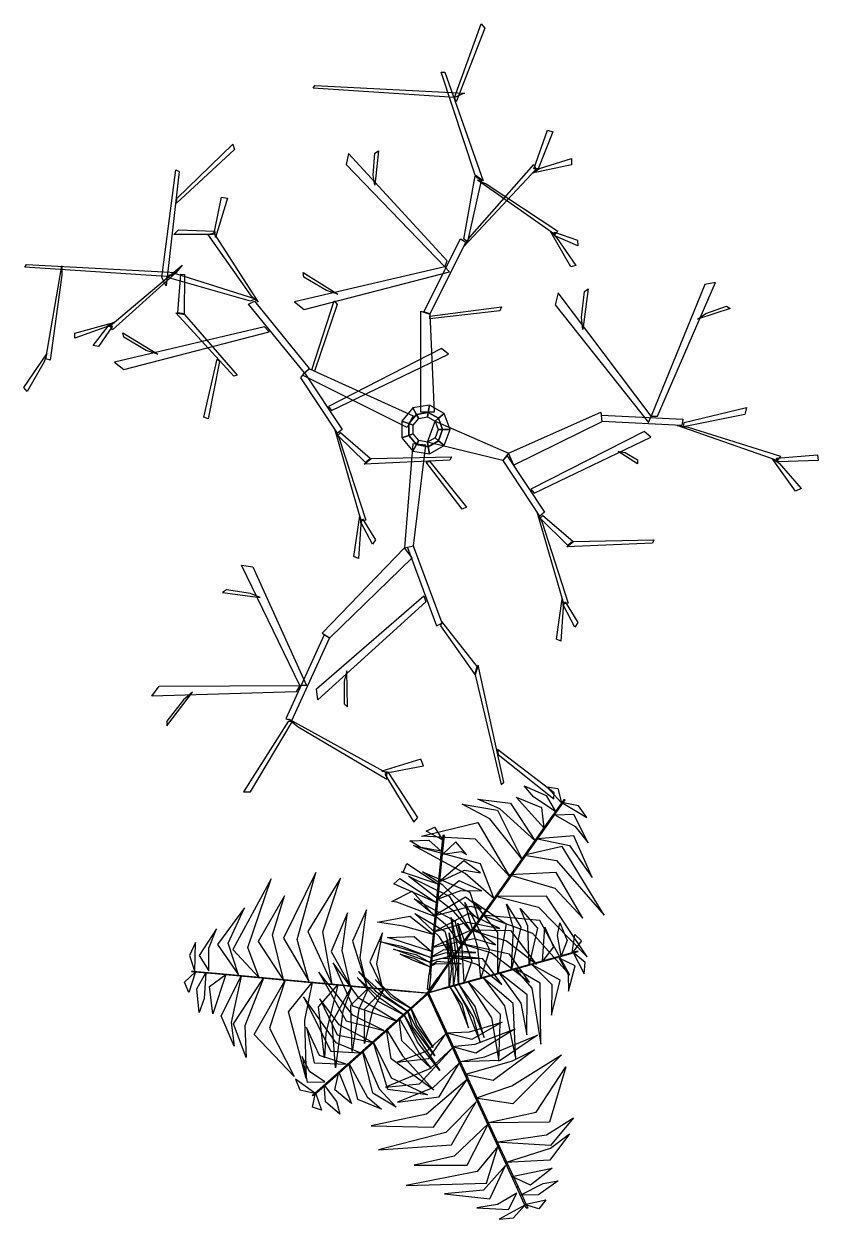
# Model space of a CAD drawing. Extents: x 2857 to 3139, y 3770 to 4193.
import ezdxf

# ---------------------------------------------------------------- set-up
doc = ezdxf.new("R2010")
doc.units = 0
doc.header["$LTSCALE"] = 50
doc.layers.get('0').update_dxf_attribs({"linetype": 'CONTINUOUS'})

# ---------------------------------------------------------------- blocks, each defined once
blk = doc.blocks.new('A3E24F')
at = {"color": 34, "linetype": 'Continuous'}
for points in [[(0.0325, 0.3895, 0.6611), (0.0643, 0.4763, 0.7479), (0.0685, 0.4713, 0.7429), (0.0346, 0.3845, 0.6561)], [(0.0572, 0.2978, 0.5693), (0.017, 0.4195, 0.691), (0.0212, 0.4195, 0.691), (0.0664, 0.2913, 0.5628)], [(0.0325, 0.3895, 0.6611), (-0.1342, 0.4005, 0.7189), (-0.1323, 0.4038, 0.7208), (0.0445, 0.3944, 0.6611)], [(0.1263, 0.3052, 0.5205), (0.1426, 0.3511, 0.5999), (0.1489, 0.349, 0.5962), (0.1313, 0.3052, 0.5205)], [(-0.2953, 0.2703, 0.5297), (-0.2289, 0.3346, 0.6165), (-0.2272, 0.3283, 0.6115), (-0.2955, 0.2649, 0.5247)], [(-0.0634, 0.298, 0.519), (-0.0613, 0.3238, 0.5498), (-0.0571, 0.3265, 0.5531), (-0.0613, 0.2862, 0.505)], [(0.024, 0.1967, 0.4452), (-0.0923, 0.3233, 0.5338), (-0.0952, 0.3106, 0.5249), (0.0212, 0.1898, 0.4404)], [(0.0509, 0.2245, 0.4647), (0.1263, 0.3106, 0.5249), (0.1292, 0.3048, 0.5209), (0.0438, 0.2135, 0.457)], [(0.1331, 0.3056, 0.5197), (0.1709, 0.3175, 0.5113), (0.1709, 0.31, 0.506), (0.1245, 0.3003, 0.5199)], [(-0.313, 0.1769, 0.4379), (-0.2962, 0.304, 0.5597), (-0.2924, 0.3022, 0.5597), (-0.3076, 0.1671, 0.4315)], [(0.0438, 0.2225, 0.4636), (0.0572, 0.297, 0.5699), (0.0643, 0.2917, 0.5624), (0.048, 0.2197, 0.4596)], [(0.0701, 0.2875, 0.5693), (0.1547, 0.2317, 0.6498), (0.151, 0.2278, 0.6444), (0.06, 0.2921, 0.559)], [(-0.2503, 0.2335, 0.4377), (-0.2426, 0.272, 0.4479), (-0.2352, 0.2707, 0.4427), (-0.2495, 0.2243, 0.4336)], [(-0.2531, 0.2277, 0.4353), (-0.2986, 0.228, 0.5166), (-0.2933, 0.2335, 0.516), (-0.2509, 0.2316, 0.4375)], [(-0.207, 0.1552, 0.3462), (-0.2585, 0.2283, 0.4397), (-0.2515, 0.2295, 0.4369), (-0.1993, 0.1479, 0.3354)], [(0.1531, 0.2242, 0.6435), (0.1759, 0.1912, 0.6384), (0.1702, 0.1897, 0.6314), (0.1459, 0.2312, 0.6423)], [(0.1508, 0.2306, 0.6441), (0.1779, 0.221, 0.7327), (0.1784, 0.2146, 0.7286), (0.1521, 0.2259, 0.6441)], [(-0.0035, 0.1366, 0.4032), (0.0396, 0.2227, 0.4634), (0.0459, 0.2187, 0.4606), (0.0036, 0.1343, 0.4015)], [(-0.3078, 0.1782, 0.4212), (-0.4745, 0.1892, 0.479), (-0.4726, 0.1925, 0.4809), (-0.2958, 0.1831, 0.4213)], [(-0.4308, 0.1797, 0.4776), (-0.4446, 0.0794, 0.5581), (-0.4497, 0.081, 0.5527), (-0.431, 0.1909, 0.4673)], [(-0.2958, 0.1831, 0.4213), (-0.3713, 0.1155, 0.5018), (-0.3741, 0.1201, 0.4964), (-0.2887, 0.1917, 0.411)], [(0.0212, 0.1898, 0.4404), (-0.1561, 0.1483, 0.5057), (-0.1447, 0.1395, 0.4991), (0.0268, 0.1838, 0.4368)], [(-0.2083, 0.1491, 0.3421), (-0.3075, 0.1776, 0.4219), (-0.2969, 0.1818, 0.4199), (-0.2024, 0.1517, 0.3412)], [(-0.286, 0.1807, 0.4199), (-0.2866, 0.1343, 0.5418), (-0.2942, 0.1354, 0.5332), (-0.2905, 0.1811, 0.4152)], [(-0.1185, 0.1619, 0.4955), (-0.1451, 0.1775, 0.5213), (-0.1461, 0.1828, 0.524), (-0.105, 0.1575, 0.4837)], [(0.2723, 0.0136, 0.6513), (0.341, 0.1712, 0.7399), (0.3282, 0.1687, 0.731), (0.2648, 0.0134, 0.6464)], [(0.2648, 0.0134, 0.6464), (0.1552, 0.1588, 0.7117), (0.1517, 0.1448, 0.7052), (0.2616, 0.0059, 0.6429)], [(0.1828, 0.1299, 0.7015), (0.1863, 0.1606, 0.7274), (0.1907, 0.1636, 0.7301), (0.1842, 0.1158, 0.6897)], [(-0.1444, 0.0645, 0.2968), (-0.2104, 0.1456, 0.3412), (-0.2035, 0.1492, 0.3392), (-0.139, 0.0696, 0.2956)], [(-0.1359, 0.0681, 0.2932), (-0.1094, 0.1495, 0.3021), (-0.1057, 0.1453, 0.2985), (-0.1328, 0.0665, 0.2908)], [(0.0036, 0.1313, 0.3985), (0.0882, 0.1423, 0.4095), (0.0861, 0.1378, 0.405), (0.0036, 0.1283, 0.3955)], [(0.3295, 0.1346, 0.7251), (0.354, 0.1431, 0.7559), (0.3582, 0.1403, 0.7591), (0.3196, 0.1279, 0.711)], [(-0.2863, 0.1334, 0.5414), (-0.2239, 0.0619, 0.6905), (-0.228, 0.0607, 0.6905), (-0.2964, 0.1353, 0.5335)], [(-0.007, 0.0181, 0.2853), (-0.007, 0.1373, 0.4045), (0.0036, 0.1338, 0.401), (0.0085, 0.0181, 0.2853)], [(-0.3781, 0.119, 0.4954), (-0.4158, 0.1053, 0.4904), (-0.4158, 0.1112, 0.4834), (-0.3694, 0.1241, 0.4942)], [(-0.3713, 0.1195, 0.4961), (-0.3875, 0.0958, 0.5847), (-0.3938, 0.0969, 0.5806), (-0.3762, 0.1195, 0.4961)], [(-0.1916, 0.1188, 0.3278), (-0.3689, 0.0773, 0.3931), (-0.3576, 0.0685, 0.3866), (-0.186, 0.1129, 0.3243)], [(-0.3313, 0.0909, 0.3829), (-0.3579, 0.1066, 0.4088), (-0.359, 0.1118, 0.4115), (-0.3178, 0.0865, 0.3711)], [(-0.452, 0.0776, 0.5517), (-0.472, 0.0427, 0.5467), (-0.4758, 0.0472, 0.5397), (-0.4488, 0.0871, 0.5505)], [(-0.1124, 0.0202, 0.353), (0.0255, 0.0865, 0.4714), (0.0175, 0.0931, 0.4595), (-0.1163, 0.025, 0.3465)], [(-0.2447, 0.0779, 0.6538), (-0.2582, 0.0101, 0.7601), (-0.2632, 0.0124, 0.754), (-0.2477, 0.0807, 0.6477)], [(-0.1444, 0.0645, 0.2968), (-0.1, -0.0022, 0.3773), (-0.1055, -0.0067, 0.3736), (-0.1489, 0.0588, 0.2947)], [(-0.0233, 0, 0.2014), (-0.1468, 0.0617, 0.2981), (-0.1385, 0.0694, 0.2952), (-0.0163, 0.0139, 0.2014)], [(-0.0122, 0.0155, 0.0825), (-0.0165, 0.0231), (-0.0294, 0.0077), (-0.0212, 0.0047, 0.0825)], [(-0.0094, 0.0107, 0.3302), (-0.0122, 0.0155, 0.0825), (-0.0212, 0.0047, 0.0825), (-0.016, 0.0028, 0.3302)], [(0.0017, 0.0179, 0.0825), (0.0032, 0.0265), (-0.0165, 0.0231), (-0.0122, 0.0155, 0.0825)], [(0.0007, 0.0125, 0.3302), (0.0017, 0.0179, 0.0825), (-0.0122, 0.0155, 0.0825), (-0.0094, 0.0107, 0.3302)], [(0.0097, 0.0074, 0.3302), (0.0139, 0.0109, 0.0825), (0.0017, 0.0179, 0.0825), (0.0007, 0.0125, 0.3302)], [(0.0139, 0.0109, 0.0825), (0.0206, 0.0165), (0.0032, 0.0265), (0.0017, 0.0179, 0.0825)], [(0.0187, -0.0023, 0.0825), (0.0274, -0.0023), (0.0206, 0.0165), (0.0139, 0.0109, 0.0825)], [(0.0964, -0.0302, 0.4914), (0.2054, 0.018, 0.6106), (0.2065, 0.0069, 0.6071), (0.1026, -0.0444, 0.4914)], [(0.2062, 0.0145, 0.6092), (0.3023, 0.0099, 0.6695), (0.3012, 0.0025, 0.6667), (0.2069, 0.0071, 0.6076)], [(0.3039, 0.006, 0.6697), (0.3774, 0.0238, 0.776), (0.3755, 0.0153, 0.7685), (0.303, 0.001, 0.6656)], [(-0.0212, 0.0047, 0.0825), (-0.0294, 0.0077), (-0.0294, -0.0123), (-0.0212, -0.0094, 0.0825)], [(-0.016, 0.0028, 0.3302), (-0.0212, 0.0047, 0.0825), (-0.0212, -0.0094, 0.0825), (-0.016, -0.0075, 0.3302)], [(0.0097, 0.0074, 0.3302), (0.0964, -0.0302, 0.4914), (0.0898, -0.0389, 0.4871), (0.0007, -0.0172, 0.3302)], [(0.0132, -0.0023, 0.3302), (0.0187, -0.0023, 0.0825), (0.0139, 0.0109, 0.0825), (0.0097, 0.0074, 0.3302)], [(0.3085, 0.0003, 0.6707), (0.4178, -0.0339, 0.731), (0.4136, -0.0388, 0.727), (0.2956, 0.0023, 0.663)], [(-0.1034, -0.0131, 0.379), (-0.0721, -0.1094, 0.4595), (-0.0774, -0.1102, 0.4541), (-0.1084, -0.0031, 0.3687)], [(-0.1019, -0.006, 0.3775), (-0.0668, -0.0362, 0.4994), (-0.0725, -0.0414, 0.4908), (-0.1052, -0.0092, 0.3728)], [(-0.0212, -0.0094, 0.0825), (-0.0294, -0.0123), (-0.0165, -0.0277), (-0.0122, -0.0201, 0.0825)], [(-0.016, -0.0075, 0.3302), (-0.0212, -0.0094, 0.0825), (-0.0122, -0.0201, 0.0825), (-0.0094, -0.0154, 0.3302)], [(0.0007, -0.0172, 0.3302), (0.0017, -0.0226, 0.0825), (0.0139, -0.0155, 0.0825), (0.0097, -0.012, 0.3302)], [(0.0097, -0.012, 0.3302), (0.0139, -0.0155, 0.0825), (0.0187, -0.0023, 0.0825), (0.0132, -0.0023, 0.3302)], [(0.0139, -0.0155, 0.0825), (0.0206, -0.0212), (0.0274, -0.0023), (0.0187, -0.0023, 0.0825)], [(0.1267, -0.0776, 0.5461), (0.2646, -0.0113, 0.6644), (0.2566, -0.0047, 0.6525), (0.1228, -0.0728, 0.5396)], [(-0.0165, -0.0191, 0.2587), (-0.0265, -0.1418, 0.3738), (-0.0157, -0.1394, 0.3701), (-0.0011, -0.0209, 0.2581)], [(-0.0122, -0.0201, 0.0825), (-0.0165, -0.0277), (0.0032, -0.0312), (0.0017, -0.0226, 0.0825)], [(-0.0094, -0.0154, 0.3302), (-0.0122, -0.0201, 0.0825), (0.0017, -0.0226, 0.0825), (0.0007, -0.0172, 0.3302)], [(0.0017, -0.0226, 0.0825), (0.0032, -0.0312), (0.0206, -0.0212), (0.0139, -0.0155, 0.0825)], [(0.234, -0.0294, 0.6435), (0.2487, -0.0382, 0.68), (0.2486, -0.0428, 0.6838), (0.2261, -0.0282, 0.6269)], [(-0.0659, -0.0366, 0.499), (0.029, -0.0346, 0.6481), (0.0273, -0.0385, 0.6481), (-0.0739, -0.0431, 0.4911)], [(0.0034, -0.0402, 0.6114), (0.0467, -0.0941, 0.7177), (0.0417, -0.0965, 0.7116), (-0.0007, -0.0407, 0.6053)], [(0.0947, -0.0333, 0.4899), (0.139, -0.1, 0.5704), (0.1336, -0.1045, 0.5666), (0.0901, -0.039, 0.4877)], [(0.416, -0.0421, 0.7258), (0.4422, -0.0718, 0.7173), (0.4353, -0.0749, 0.7121), (0.4077, -0.0364, 0.7259)], [(0.4129, -0.0361, 0.7265), (0.4614, -0.0323, 0.806), (0.462, -0.039, 0.8023), (0.4149, -0.0406, 0.7265)], [(-0.078, -0.1143, 0.4531), (-0.0807, -0.1544, 0.4481), (-0.0861, -0.152, 0.4411), (-0.0792, -0.1043, 0.4519)], [(-0.0758, -0.1078, 0.4538), (-0.0606, -0.1323, 0.5424), (-0.0642, -0.1376, 0.5383), (-0.0777, -0.1123, 0.4538)], [(0.1357, -0.1109, 0.572), (0.167, -0.2072, 0.6525), (0.1617, -0.208, 0.6471), (0.1307, -0.1009, 0.5617)], [(0.1371, -0.1038, 0.5705), (0.1723, -0.134, 0.6925), (0.1666, -0.1392, 0.6839), (0.1339, -0.107, 0.5659)], [(-0.023, -0.1415, 0.3723), (0.0116, -0.2341, 0.4282), (0.0183, -0.2307, 0.4253), (-0.0158, -0.1399, 0.3706)], [(0.1731, -0.1344, 0.6921), (0.2681, -0.1324, 0.8411), (0.2664, -0.1363, 0.8411), (0.1652, -0.1409, 0.6841)], [(-0.0265, -0.1418, 0.3738), (-0.1237, -0.2428, 0.4676), (-0.1147, -0.248, 0.4624), (-0.0175, -0.1539, 0.3701)], [(-0.1501, -0.3043, 0.4863), (-0.219, -0.1623, 0.598), (-0.2053, -0.1643, 0.5905), (-0.142, -0.3043, 0.4825)], [(-0.2084, -0.196, 0.577), (-0.2365, -0.1916, 0.6054), (-0.2414, -0.1945, 0.6073), (-0.1969, -0.2007, 0.5632)], [(-0.0013, -0.2058, 0.4114), (-0.1287, -0.3214, 0.4999), (-0.1304, -0.3082, 0.4915), (-0.0035, -0.1985, 0.4069)], [(0.1611, -0.2121, 0.6462), (0.1584, -0.2522, 0.6411), (0.153, -0.2498, 0.6341), (0.1599, -0.2021, 0.645)], [(0.1633, -0.2056, 0.6468), (0.1785, -0.2301, 0.7354), (0.1749, -0.2354, 0.7313), (0.1613, -0.2101, 0.6468)], [(0.016, -0.234, 0.4284), (0.0565, -0.2913, 0.5384), (0.0594, -0.282, 0.5323), (0.0179, -0.2287, 0.4252)], [(-0.1211, -0.2447, 0.4656), (-0.1663, -0.3436, 0.4984), (-0.1593, -0.3455, 0.4949), (-0.1151, -0.2485, 0.4627)], [(0.0571, -0.2918, 0.5378), (0.0879, -0.4213, 0.6541), (0.0909, -0.4185, 0.655), (0.0605, -0.2802, 0.5331)], [(-0.0976, -0.2991, 0.4849), (-0.0975, -0.3261, 0.5147), (-0.0935, -0.3294, 0.5177), (-0.0945, -0.2871, 0.4711)], [(-0.1541, -0.3118, 0.4891), (-0.3247, -0.3171, 0.5801), (-0.316, -0.3053, 0.5744), (-0.1501, -0.3043, 0.4863)], [(-0.2873, -0.3213, 0.5633), (-0.3071, -0.3463, 0.5879), (-0.3069, -0.352, 0.5895), (-0.2765, -0.3123, 0.5514)], [(-0.1637, -0.3469, 0.4976), (-0.2166, -0.4297, 0.5834), (-0.2082, -0.43, 0.5755), (-0.1589, -0.3474, 0.4932)], [(-0.152, -0.3532, 0.4967), (-0.0473, -0.4151, 0.5408), (-0.0472, -0.4078, 0.5388), (-0.163, -0.3443, 0.4914)], [(0.0844, -0.3857, 0.6266), (0.1498, -0.438, 0.7218), (0.1504, -0.431, 0.7176), (0.0834, -0.3801, 0.622)], [(-0.0432, -0.4066, 0.538), (-0.0039, -0.3992, 0.5314), (-0.0071, -0.3912, 0.5284), (-0.0532, -0.4055, 0.5385)], [(-0.0495, -0.4092, 0.538), (-0.0155, -0.4656, 0.6038), (-0.0106, -0.4602, 0.6016), (-0.0451, -0.4072, 0.5386)]]:
    blk.add_3dface(points, dxfattribs=at)
blk = doc.blocks.new('A3E24B')
at = {"color": 64, "linetype": 'Continuous'}
for points in [[(0.253, 0.3562, 0.2907), (0.2108, 0.3841, 0.2796), (0.1918, 0.4066, 0.2651), (0.2348, 0.3872, 0.2677)], [(0.2648, 0.373, 0.2701), (0.2361, 0.4044, 0.2506), (0.2581, 0.4014, 0.2453)], [(0.2125, 0.2989, 0.3325), (0.1435, 0.3614, 0.3092), (0.1004, 0.3802, 0.3047), (0.1647, 0.3722, 0.3016)], [(0.23, 0.3237, 0.3183), (0.176, 0.3843, 0.2943), (0.2259, 0.3636, 0.2991)], [(0.1871, 0.2629, 0.3463), (0.1242, 0.3418, 0.3317), (0.0693, 0.3707, 0.3201), (0.139, 0.3588, 0.334)], [(0.2655, 0.3738, 0.2681), (0.3147, 0.344, 0.2497), (0.2986, 0.3669, 0.2468)], [(0.1626, 0.2283, 0.3426), (0.096, 0.3019, 0.3274), (-0.0103, 0.3076, 0.3065), (0.1004, 0.3345, 0.3272)], [(0.2533, 0.3489, 0.2944), (0.2916, 0.3267, 0.2793), (0.3175, 0.2946, 0.2808), (0.2891, 0.3501, 0.2655)], [(0.2175, 0.302, 0.3287), (0.2811, 0.2888, 0.305), (0.3256, 0.2261, 0.3029), (0.2895, 0.3083, 0.2962)], [(0.1319, 0.1847, 0.338), (0.0754, 0.2342, 0.3254), (-0.0262, 0.2889, 0.3039), (0.1052, 0.2538, 0.3307)], [(0.1923, 0.2703, 0.3464), (0.2551, 0.2596, 0.3387), (0.3489, 0.1524, 0.3112), (0.2663, 0.287, 0.3424)], [(-0.2325, 0.0224, 0.3375), (-0.2553, 0.1042, 0.3261), (-0.2185, 0.2357, 0.3001), (-0.2819, 0.1066, 0.3284)], [(0.1024, 0.143, 0.3335), (0.0318, 0.2109, 0.3176), (-0.0085, 0.2375, 0.309), (0.0844, 0.1974, 0.3283)], [(0.1624, 0.2313, 0.3425), (0.2517, 0.2052, 0.3295), (0.3068, 0.1461, 0.3141), (0.2544, 0.236, 0.3346)], [(-0.3302, 0.0291, 0.3464), (-0.3524, 0.0888, 0.3387), (-0.3064, 0.2237, 0.3112), (-0.3817, 0.0848, 0.3424)], [(-0.186, 0.0159, 0.3337), (-0.2049, 0.1194, 0.3183), (-0.1701, 0.2246, 0.297), (-0.2339, 0.1198, 0.3212)], [(0.0867, 0.1207, 0.3167), (0.0526, 0.1601, 0.3166), (-0.0363, 0.2285, 0.2932), (0.0438, 0.1895, 0.3295)], [(-0.2815, 0.0227, 0.3425), (-0.3036, 0.1131, 0.3295), (-0.28, 0.1903, 0.3141), (-0.3316, 0.1, 0.3346)], [(0.1376, 0.189, 0.3375), (0.2198, 0.1678, 0.3261), (0.3153, 0.0703, 0.3001), (0.2352, 0.1896, 0.3284)], [(-0.3703, 0.035, 0.3287), (-0.3907, 0.0968, 0.305), (-0.3586, 0.1666, 0.3029), (-0.4118, 0.0943, 0.2962)], [(0.0675, 0.0936, 0.2834), (0.0403, 0.1311, 0.2875), (-0.0248, 0.1841, 0.2723), (0.0553, 0.1408, 0.3057)], [(-0.15, 0.0126, 0.3178), (-0.1664, 0.0827, 0.3234), (-0.1561, 0.157, 0.3013), (-0.1882, 0.0805, 0.346)], [(-0.1168, 0.0076, 0.2847), (-0.1313, 0.0686, 0.2899), (-0.1187, 0.1624, 0.2624), (-0.1466, 0.1009, 0.3004)], [(0.0501, 0.069, 0.2533), (0.0248, 0.1092, 0.2606), (-0.0235, 0.1553, 0.254), (0.0356, 0.1205, 0.2766)], [(0.1088, 0.152, 0.3337), (0.2078, 0.1166, 0.3183), (0.2815, 0.0339, 0.297), (0.2226, 0.1415, 0.3212)], [(-0.4288, 0.0426, 0.2944), (-0.4288, 0.0869, 0.2793), (-0.4139, 0.1254, 0.2808), (-0.4478, 0.0731, 0.2655)], [(0.0879, 0.1224, 0.3178), (0.1567, 0.1016, 0.3234), (0.216, 0.0556, 0.3013), (0.1658, 0.1216, 0.346)], [(-0.4565, 0.0407, 0.2681), (-0.4552, 0.0983, 0.2497), (-0.4671, 0.0729, 0.2468)], [(-0.0869, 0.0069, 0.2544), (-0.0981, 0.0566, 0.2579), (-0.0874, 0.1175, 0.2375), (-0.1122, 0.0601, 0.2718)], [(0.067, 0.0962, 0.2847), (0.127, 0.0783, 0.2899), (0.202, 0.0204, 0.2624), (0.1626, 0.0753, 0.3004)], [(0.0514, 0.0707, 0.2544), (0.1, 0.0554, 0.2579), (0.1474, 0.0158, 0.2375), (0.1102, 0.066, 0.2718)], [(-0.4554, 0.0406, 0.2701), (-0.4683, 0, 0.2506), (-0.4767, 0.0205, 0.2453)], [(-0.435, 0.0387, 0.2907), (-0.4381, -0.0117, 0.2796), (-0.4481, -0.0395, 0.2651), (-0.4528, 0.0074, 0.2677)], [(-0.3954, 0.0351, 0.3183), (-0.4209, -0.042, 0.2943), (-0.4279, 0.0116, 0.2991)], [(-0.3651, 0.0323, 0.3325), (-0.3848, -0.0587, 0.3092), (-0.3794, -0.1054, 0.3047), (-0.4047, -0.0457, 0.3016)], [(-0.3212, 0.0283, 0.3463), (-0.3581, -0.0656, 0.3317), (-0.3557, -0.1276, 0.3201), (-0.3802, -0.0613, 0.334)], [(-0.279, 0.0244, 0.3426), (-0.3095, -0.07, 0.3274), (-0.2612, -0.165, 0.3065), (-0.3399, -0.0826, 0.3272)], [(-0.2259, 0.0196, 0.338), (-0.2406, -0.0541, 0.3254), (-0.2372, -0.1694, 0.3039), (-0.2725, -0.038, 0.3307)], [(-0.175, 0.0149, 0.3335), (-0.1985, -0.0802, 0.3176), (-0.2014, -0.1284, 0.309), (-0.2132, -0.0279, 0.3283)], [(-0.1479, 0.0124, 0.3167), (-0.165, -0.0367, 0.3166), (-0.1798, -0.148, 0.2932), (-0.186, -0.0591, 0.3295)], [(-0.1148, 0.0094, 0.2834), (-0.1338, -0.0329, 0.2875), (-0.1471, -0.1158, 0.2723), (-0.1496, -0.0248, 0.3057)], [(-0.0849, 0.0066, 0.2533), (-0.107, -0.0354, 0.2606), (-0.1228, -0.1002, 0.254), (-0.1222, -0.0318, 0.2766)], [(0.0366, -0.0791, 0.2533), (0.0841, -0.0772, 0.2606), (0.1482, -0.0585, 0.254), (0.0886, -0.0922, 0.2766)], [(0.0375, -0.081, 0.2544), (0, -0.1155, 0.2579), (-0.0581, -0.1367, 0.2375), (0.004, -0.1295, 0.2718)], [(0.0492, -0.1064, 0.2834), (0.0954, -0.1017, 0.2875), (0.1738, -0.0717, 0.2723), (0.0962, -0.1194, 0.3057)], [(0.0632, -0.1366, 0.3167), (0.1143, -0.1268, 0.3166), (0.218, -0.084, 0.2932), (0.1441, -0.1338, 0.3295)], [(0.0518, -0.1073, 0.2847), (0.0062, -0.1503, 0.2899), (-0.0813, -0.1863, 0.2624), (-0.0141, -0.1797, 0.3004)], [(0.0746, -0.1613, 0.3335), (0.1687, -0.1341, 0.3176), (0.2119, -0.1125, 0.309), (0.1307, -0.173, 0.3283)], [(0.064, -0.1385, 0.3178), (0.0116, -0.1877, 0.3234), (-0.0579, -0.216, 0.3013), (0.0244, -0.2055, 0.346)], [(0.096, -0.2077, 0.338), (0.1671, -0.1836, 0.3254), (0.2653, -0.1229, 0.3039), (0.1691, -0.2192, 0.3307)], [(0.1183, -0.2562, 0.3426), (0.2154, -0.2353, 0.3274), (0.2735, -0.146, 0.3065), (0.2414, -0.2553, 0.3272)], [(0.0792, -0.1713, 0.3337), (-0.0009, -0.2394, 0.3183), (-0.1094, -0.2619, 0.297), (0.0132, -0.2647, 0.3212)], [(0.0968, -0.2149, 0.3375), (0.0374, -0.2755, 0.3261), (-0.0949, -0.3094, 0.3001), (0.0486, -0.2997, 0.3284)], [(0.1211, -0.2574, 0.3425), (0.0539, -0.3217, 0.3295), (-0.0249, -0.3399, 0.3141), (0.0791, -0.3395, 0.3346)], [(0.1361, -0.2946, 0.3463), (0.2358, -0.2796, 0.3317), (0.2884, -0.2465, 0.3201), (0.2432, -0.3009, 0.334)], [(0.1545, -0.3346, 0.3325), (0.2432, -0.3062, 0.3092), (0.281, -0.2782, 0.3047), (0.2419, -0.3299, 0.3016)], [(0.1399, -0.3028, 0.3464), (0.0993, -0.3519, 0.3387), (-0.0405, -0.3795, 0.3112), (0.1174, -0.3753, 0.3424)], [(0.1548, -0.3405, 0.3287), (0.1115, -0.389, 0.305), (0.035, -0.3962, 0.3029), (0.1242, -0.406, 0.2962)], [(0.1673, -0.3622, 0.3183), (0.2468, -0.3458, 0.2943), (0.2039, -0.3786, 0.2991)], [(0.1839, -0.3983, 0.2907), (0.2292, -0.3758, 0.2796), (0.2582, -0.3706, 0.2651), (0.2199, -0.3981, 0.2677)], [(0.1774, -0.3949, 0.2944), (0.1391, -0.4171, 0.2793), (0.0983, -0.4234, 0.2808), (0.1606, -0.4266, 0.2655)], [(0.193, -0.418, 0.2681), (0.1425, -0.4457, 0.2497), (0.1704, -0.4432, 0.2468)], [(0.1925, -0.417, 0.2701), (0.2342, -0.4078, 0.2506), (0.2206, -0.4254, 0.2453)]]:
    blk.add_3dface(points, dxfattribs=at)
at = {"color": 72, "linetype": 'Continuous'}
for points in [[(0.2428, 0.3417, 0.3077), (0.2459, 0.3417, 0.3077), (0.2723, 0.3792, 0.2618), (0.2693, 0.3792, 0.2618)], [(0.1937, 0.2722, 0.3472), (0.1968, 0.2722, 0.3472), (0.2459, 0.3417, 0.3075), (0.2428, 0.3417, 0.3075)], [(0.0265, 0.2589, 0.6136), (0.0296, 0.2589, 0.6136), (0.0345, 0.3088, 0.6002), (0.0315, 0.3088, 0.6002)], [(0.0192, 0.1845, 0.607), (0.0223, 0.1845, 0.607), (0.0296, 0.2589, 0.6135), (0.0266, 0.2589, 0.6135)], [(0.096, 0.1338, 0.332), (0.0991, 0.1338, 0.332), (0.1967, 0.2721, 0.3469), (0.1936, 0.2721, 0.3469)], [(0.0083, 0.0737, 0.5287), (0.0114, 0.0737, 0.5287), (0.0223, 0.1845, 0.6067), (0.0192, 0.1845, 0.6067)], [(0.1062, 0.0285, 0.453), (0.1004, 0.0888, 0.4475), (0.075, 0.1769, 0.427), (0.1233, 0.0843, 0.4644)], [(0.14, 0.0378, 0.4776), (0.1398, 0.1181, 0.4757), (0.0908, 0.1794, 0.4385), (0.156, 0.1353, 0.4873)], [(0.1669, 0.0452, 0.4971), (0.1707, 0.1266, 0.4982), (0.1568, 0.1739, 0.487), (0.1853, 0.1288, 0.5088)], [(0.2017, 0.0548, 0.5051), (0.1985, 0.1306, 0.4935), (0.184, 0.1649, 0.4866), (0.2178, 0.1267, 0.4966)], [(0.0621, 0.0163, 0.4069), (0.0597, 0.0576, 0.4119), (0.0479, 0.1474, 0.3975), (0.0622, 0.0783, 0.4284)], [(0.0221, 0.0292, 0.204), (0.0252, 0.0292, 0.204), (0.0991, 0.1339, 0.3321), (0.096, 0.1339, 0.3321)], [(0.0738, 0.0195, 0.4295), (0.0691, 0.0986, 0.4244), (0.0612, 0.1365, 0.4178), (0.0887, 0.0619, 0.4395)], [(0.2274, 0.0619, 0.5075), (0.2321, 0.1288, 0.4982), (0.2494, 0.0899, 0.5062)], [(0.2646, 0.0722, 0.5042), (0.2571, 0.112, 0.4959), (0.2616, 0.137, 0.4888), (0.2764, 0.1026, 0.4942)], [(0.0442, 0.0114, 0.3377), (0.0442, 0.0478, 0.35), (0.0393, 0.1012, 0.3494), (0.0488, 0.0472, 0.3673)], [(0.0527, 0.0137, 0.3706), (0.0518, 0.0499, 0.3794), (0.0437, 0.1172, 0.3711), (0.0572, 0.0459, 0.3986)], [(0.2862, 0.0781, 0.4982), (0.291, 0.114, 0.4883), (0.3041, 0.1013, 0.4888)], [(0.0046, 0.0364, 0.3888), (0.0077, 0.0364, 0.3888), (0.0114, 0.0737, 0.5288), (0.0083, 0.0737, 0.5288)], [(0.2463, 0.0671, 0.5089), (0.2494, 0.0671, 0.5089), (0.2976, 0.0804, 0.4955), (0.2946, 0.0804, 0.4955)], [(0.2878, 0.0785, 0.4972), (0.3097, 0.0369, 0.4861), (0.3116, 0.0593, 0.4879)], [(-0.0602, -0.0554, 0.4341), (-0.1333, -0.0121, 0.4347), (-0.1842, 0.0582, 0.4099), (-0.1462, -0.026, 0.4482)], [(0.0669, 0.0176, 0.424), (0.07, 0.0176, 0.424), (0.1773, 0.0472, 0.502), (0.1742, 0.0472, 0.502)], [(0.1742, 0.0472, 0.5022), (0.1773, 0.0472, 0.5022), (0.2494, 0.0671, 0.5088), (0.2463, 0.0671, 0.5088)], [(0.2072, 0.0545, 0.5047), (0.2463, 0.0158, 0.4987), (0.2455, -0.0446, 0.4869), (0.2627, 0.024, 0.5008)], [(0.2602, 0.0673, 0.5045), (0.2781, 0.0356, 0.4957), (0.2785, 0.0028, 0.4921), (0.292, 0.0523, 0.4932)], [(-0.4174, 0.0371, 0.3077), (-0.4143, 0.0371, 0.3077), (-0.4599, 0.0413, 0.2618), (-0.463, 0.0413, 0.2618)], [(-0.3326, 0.0294, 0.3472), (-0.3295, 0.0294, 0.3472), (-0.4142, 0.0371, 0.3075), (-0.4173, 0.0371, 0.3075)], [(-0.1639, 0.0139, 0.332), (-0.1608, 0.0139, 0.332), (-0.3294, 0.0294, 0.3469), (-0.3325, 0.0294, 0.3469)], [(-0.0845, -0.0747, 0.4554), (-0.1458, -0.0443, 0.4595), (-0.2123, 0.0403, 0.4317), (-0.1588, -0.056, 0.4718)], [(-0.0463, -0.043, 0.4085), (-0.0926, -0.0112, 0.4215), (-0.1374, 0.0292, 0.4048), (-0.0948, -0.0176, 0.4458)], [(-0.0378, -0.0375, 0.3722), (-0.0782, -0.0099, 0.3838), (-0.1347, 0.0411, 0.3631), (-0.1008, 0.0029, 0.3983)], [(-0.0324, -0.0307, 0.3393), (-0.0653, -0.0079, 0.348), (-0.1016, 0.0257, 0.3318), (-0.0698, -0.0096, 0.3634)], [(0.0221, 0.0292, 0.204), (0.0252, 0.0292, 0.204), (0.0037, -0.0011, 0.05), (0.0006, -0.0011, 0.05)], [(0.0046, 0.0364, 0.3888), (0.0077, 0.0364, 0.3888), (0.0047, 0.0062, 0.2163), (0.0016, 0.0062, 0.2163)], [(0.1114, 0.0281, 0.4554), (0.1528, -0.0264, 0.4595), (0.1749, -0.1317, 0.4317), (0.1697, -0.0217, 0.4718)], [(0.1412, 0.0397, 0.4784), (0.1851, -0.0211, 0.4815), (0.1968, -0.0835, 0.4642), (0.1976, -0.0048, 0.4957)], [(0.1729, 0.0469, 0.5008), (0.2065, 0.0085, 0.5064), (0.2241, -0.1016, 0.474), (0.2229, 0.0185, 0.5205)], [(-0.0364, 0.0022, 0.204), (-0.0333, 0.0022, 0.204), (-0.1609, 0.0139, 0.3321), (-0.1639, 0.0139, 0.3321)], [(-0.0364, 0.0022, 0.204), (-0.0333, 0.0022, 0.204), (0.0037, -0.0011, 0.05), (0.0006, -0.0011, 0.05)], [(0.0307, 0.0076, 0.2841), (0.0338, 0.0076, 0.2841), (0.0045, -0.0004, 0.1116), (0.0014, -0.0004, 0.1116)], [(0.0307, 0.0076, 0.2841), (0.0338, 0.0076, 0.2841), (0.07, 0.0176, 0.424), (0.0669, 0.0176, 0.424)], [(0.0452, 0.0116, 0.3393), (0.0646, -0.0233, 0.348), (0.0822, -0.0696, 0.3318), (0.0693, -0.0238, 0.3634)], [(0.053, 0.0154, 0.3722), (0.077, -0.0272, 0.3838), (0.1051, -0.098, 0.3631), (0.0916, -0.0488, 0.3983)], [(0.0631, 0.0166, 0.4085), (0.0905, -0.0325, 0.4215), (0.1127, -0.0885, 0.4048), (0.0953, -0.0277, 0.4458)], [(0.081, 0.0215, 0.4341), (0.1274, -0.0497, 0.4347), (0.1419, -0.1353, 0.4099), (0.1451, -0.043, 0.4482)], [(-0.1313, -0.1188, 0.5008), (-0.1784, -0.0993, 0.5064), (-0.243, -0.0085, 0.474), (-0.1887, -0.1156, 0.5205)], [(-0.106, -0.0984, 0.4784), (-0.1724, -0.0633, 0.4815), (-0.2106, -0.0126, 0.4642), (-0.1764, -0.0835, 0.4957)], [(-0.0212, -0.0207, 0.2841), (-0.0182, -0.0207, 0.2841), (-0.0462, -0.0456, 0.424), (-0.0492, -0.0456, 0.424)], [(-0.0212, -0.0207, 0.2841), (-0.0182, -0.0207, 0.2841), (0.0045, -0.0004, 0.1116), (0.0014, -0.0004, 0.1116)], [(0.0162, -0.0349, 0.204), (0.0193, -0.0349, 0.204), (0.0037, -0.0011, 0.05), (0.0006, -0.0011, 0.05)], [(-0.0492, -0.0456, 0.424), (-0.0462, -0.0456, 0.424), (-0.1292, -0.1197, 0.502), (-0.1323, -0.1197, 0.502)], [(-0.0455, -0.0423, 0.4069), (-0.0251, -0.0783, 0.4119), (0.0253, -0.1536, 0.3975), (-0.0182, -0.098, 0.4284)], [(-0.0382, -0.0359, 0.3706), (-0.0214, -0.0679, 0.3794), (0.0157, -0.1246, 0.3711), (-0.0281, -0.0667, 0.3986)], [(-0.0317, -0.03, 0.3377), (-0.0155, -0.0626, 0.35), (0.0126, -0.1084, 0.3494), (-0.0199, -0.0642, 0.3673)], [(0.0162, -0.0349, 0.204), (0.0193, -0.0349, 0.204), (0.073, -0.1512, 0.3321), (0.0699, -0.1512, 0.3321)], [(-0.1587, -0.1409, 0.5047), (-0.2109, -0.1236, 0.4987), (-0.2369, -0.0691, 0.4869), (-0.2219, -0.1381, 0.5008)], [(-0.0546, -0.0504, 0.4295), (-0.0153, -0.1192, 0.4244), (0.0086, -0.1497, 0.4178), (-0.0492, -0.095, 0.4395)], [(-0.0796, -0.0728, 0.453), (-0.0477, -0.1243, 0.4475), (0.0141, -0.192, 0.427), (-0.0703, -0.1305, 0.4644)], [(-0.1266, -0.1147, 0.4971), (-0.094, -0.1894, 0.4982), (-0.0605, -0.2256, 0.487), (-0.1061, -0.1978, 0.5088)], [(-0.1058, -0.0961, 0.4776), (-0.07, -0.168, 0.4757), (0.0011, -0.2013, 0.4385), (-0.077, -0.1906, 0.4873)], [(-0.2006, -0.1759, 0.5045), (-0.2306, -0.1554, 0.4957), (-0.2455, -0.1261, 0.4921), (-0.2356, -0.1765, 0.4932)], [(-0.1323, -0.1197, 0.5022), (-0.1292, -0.1197, 0.5022), (-0.185, -0.1695, 0.5088), (-0.1881, -0.1695, 0.5088)], [(-0.1536, -0.1387, 0.5051), (-0.1171, -0.2053, 0.4935), (-0.089, -0.2296, 0.4866), (-0.1361, -0.2104, 0.4966)], [(-0.1735, -0.1565, 0.5075), (-0.148, -0.2186, 0.4982), (-0.1808, -0.1913, 0.5062)], [(0.0699, -0.1512, 0.332), (0.0729, -0.1512, 0.332), (0.1438, -0.3049, 0.3469), (0.1408, -0.3049, 0.3469)], [(-0.2202, -0.1982, 0.4972), (-0.2583, -0.1706, 0.4861), (-0.2501, -0.1915, 0.4879)], [(-0.1881, -0.1695, 0.5089), (-0.185, -0.1695, 0.5089), (-0.2224, -0.2028, 0.4955), (-0.2255, -0.2028, 0.4955)], [(-0.2023, -0.1822, 0.5042), (-0.1779, -0.2146, 0.4959), (-0.1709, -0.239, 0.4888), (-0.1994, -0.2147, 0.4942)], [(-0.219, -0.1971, 0.4982), (-0.2074, -0.2314, 0.4883), (-0.2248, -0.2258, 0.4888)], [(0.1408, -0.305, 0.3472), (0.1439, -0.305, 0.3472), (0.1795, -0.3822, 0.3075), (0.1765, -0.3822, 0.3075)], [(0.1765, -0.3823, 0.3077), (0.1796, -0.3823, 0.3077), (0.1988, -0.4239, 0.2618), (0.1957, -0.4239, 0.2618)]]:
    blk.add_3dface(points, dxfattribs=at)
at = {"color": 70, "linetype": 'Continuous'}
for points in [[(0.0306, 0.3002, 0.6029), (-0.0012, 0.3175, 0.5931), (0.0154, 0.3252, 0.5935)], [(0.0284, 0.2779, 0.6089), (-0.0115, 0.2852, 0.6007), (-0.0332, 0.2983, 0.5936), (0.0042, 0.2999, 0.5989)], [(0.0314, 0.272, 0.6092), (0.0674, 0.2774, 0.6004), (0.0779, 0.2712, 0.5968), (0.0568, 0.2963, 0.5979)], [(0.0243, 0.2179, 0.6094), (0.0744, 0.2406, 0.6034), (0.1053, 0.2356, 0.5916), (0.0727, 0.2587, 0.6056)], [(0.022, 0.2129, 0.6098), (-0.0499, 0.2371, 0.5982), (-0.0467, 0.236, 0.5913), (-0.0394, 0.2538, 0.6014)], [(0.0184, 0.177, 0.6018), (-0.0562, 0.2098, 0.6029), (-0.0649, 0.2138, 0.5917), (-0.053, 0.2242, 0.6135)], [(0.0191, 0.1832, 0.6055), (0.0669, 0.2007, 0.6111), (0.1082, 0.2002, 0.5787), (0.0635, 0.2197, 0.6252)], [(0.0157, 0.1492, 0.5823), (-0.0593, 0.1779, 0.5804), (-0.0686, 0.1793, 0.5432), (-0.0291, 0.1992, 0.592)], [(0.0143, 0.151, 0.5831), (0.0869, 0.1701, 0.5862), (0.1067, 0.1636, 0.569), (0.0762, 0.1877, 0.6004)], [(0.0122, 0.1143, 0.5577), (-0.0462, 0.1306, 0.5522), (-0.0971, 0.1385, 0.5317), (-0.0337, 0.1504, 0.5691)], [(0.0145, 0.119, 0.5601), (0.0802, 0.1381, 0.5643), (0.1437, 0.1259, 0.5365), (0.0819, 0.1556, 0.5765)], [(0.0097, 0.0884, 0.5388), (0.0929, 0.106, 0.5394), (0.1352, 0.0937, 0.5146), (0.0929, 0.1249, 0.5529)], [(0.0078, 0.0688, 0.5116), (-0.0316, 0.0814, 0.5166), (-0.0922, 0.1, 0.5022), (-0.0501, 0.0912, 0.5331)], [(0.0089, 0.0809, 0.5342), (-0.0665, 0.1049, 0.5291), (-0.0773, 0.1085, 0.5225), (-0.0252, 0.1101, 0.5443)], [(0.0068, 0.0591, 0.4753), (-0.0273, 0.0713, 0.4841), (-0.0655, 0.0852, 0.4759), (-0.0216, 0.0749, 0.5033)], [(0.0059, 0.0503, 0.4424), (-0.028, 0.0634, 0.4547), (-0.0522, 0.0754, 0.4541), (-0.0258, 0.0675, 0.472)], [(0.0053, 0.06, 0.477), (0.0263, 0.067, 0.4885), (0.1024, 0.0678, 0.4679), (0.0516, 0.073, 0.5031)], [(0.0079, 0.0698, 0.5132), (0.0361, 0.0778, 0.5262), (0.0963, 0.0784, 0.5096), (0.0333, 0.084, 0.5505)], [(0.006, 0.0513, 0.444), (0.0181, 0.0569, 0.4527), (0.0677, 0.0567, 0.4365), (0.0204, 0.0611, 0.4681)]]:
    blk.add_3dface(points, dxfattribs=at)

msp = doc.modelspace()

# ---------------------------------------------------------------- block references
for name, p, xscale, yscale, zscale in [('A3E24F', (3000, 4050), 300, 300, 480), ('A3E24B', (3000, 3850), 180, 180, 240)]:
    msp.add_blockref(name, p, dxfattribs=dict(xscale=xscale, yscale=yscale, zscale=zscale))

doc.saveas('drawing.dxf')
